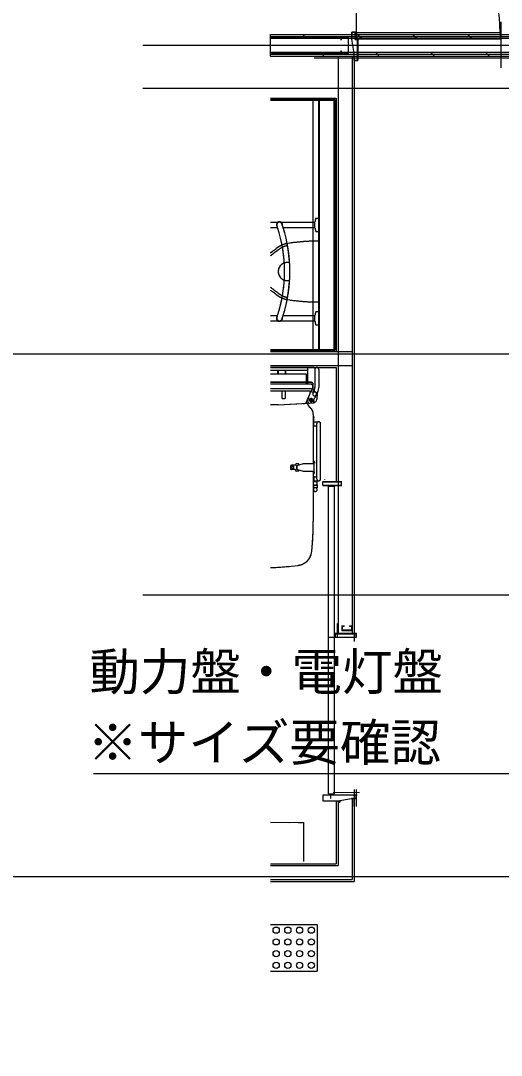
# Model space of a CAD drawing. Units: millimetres at full size, sheet at 1:100. Extents: x 3352 to 127672, y -40372 to 101181.
# Drawn here: x 17564 to 20647, y 2354 to 8995 of the extents above; entities that cross this region are included whole.
import ezdxf
from ezdxf.enums import TextEntityAlignment as Align

# ---------------------------------------------------------------- set-up
doc = ezdxf.new("R2010")
doc.units = ezdxf.units.MM
doc.header["$LTSCALE"] = 100
for name, pattern in [('CHAIN1', [8, 5, -1, 1, -1]), ('CHAIN2', [12, 9, -1, 1, -1]), ('DASHED1', [1.8, 1.2, -0.6]), ('DASHED3', [4, 3, -1])]:
    doc.linetypes.add(name, pattern=pattern)
doc.layers.add('0-0', color=134, linetype='Continuous', lineweight=18)
doc.styles.add('ＭＳ ゴシック', font='')
doc.styles.get('ＭＳ ゴシック').set_extended_font_data('MS Gothic')

msp = doc.modelspace()

# ---------------------------------------------------------------- linework, layer by layer
at = {"layer": '0-0', "color": 4}
for p, q in [((19717.3, 8918.7), (19717.3, 9841.2)), ((20644.8, 8986.8), (20644.8, 8693.1)), ((19687.3, 8919.7), (19687.3, 8876.7)), ((19710.3, 8921.7), (19689.3, 8921.7)), ((19710.7, 8874.1), (19710.7, 8920.1)), ((19712.3, 8919.7), (19712.3, 8875.7)), ((19717.3, 8918.7), (19717.3, 8878.7)), ((19717.3, 8918.7), (20639.8, 8918.7)), ((20639.8, 8918.7), (20639.8, 8878.7)), ((19702.3, 8786.7), (19687.3, 8876.7)), ((19703.8, 8787), (19688.8, 8877)), ((19710.7, 8874.1), (19725.7, 8874.1)), ((19725.3, 8875.7), (19712.3, 8875.7)), ((19717.3, 8878.7), (20639.8, 8878.7)), ((19727.3, 8873.7), (19727.3, 8742.2)), ((19702.3, 8742.2), (19702.3, 8786.7)), ((19703.9, 8741.8), (19703.9, 8786.7)), ((22159.8, 8755.2), (19447, 8755.2)), ((19725.3, 8740.2), (19704.3, 8740.2)), ((18347.6, 8561.7), (22879.3, 8561.7)), ((19451.8, 7701.7), (19451.8, 7703.1)), ((19458.3, 7727.5), (19473.8, 7727.5)), ((19166.6, 7701.7), (19215.3, 7701.7)), ((19166.6, 7667.7), (19211.5, 7667.7)), ((19211.5, 7667.7), (19207.7, 7679.2)), ((19232.3, 7701.7), (19451.8, 7701.7)), ((19247.3, 7667.7), (19451.8, 7667.7)), ((19451.8, 7667.7), (19451.8, 7701.7)), ((19451.8, 7666.3), (19451.8, 7667.7)), ((19458.3, 7641.9), (19473.8, 7641.9)), ((19288.3, 7566.9), (19276.5, 7565.2)), ((19276.6, 7204.2), (19288.3, 7202.4)), ((19458.3, 7127.4), (19473.8, 7127.4)), ((19166.6, 7101.7), (19211.5, 7101.7)), ((19166.6, 7067.7), (19215.3, 7067.7)), ((19207.7, 7090.2), (19211.5, 7101.7)), ((19232.3, 7067.7), (19451.8, 7067.7)), ((19247.3, 7101.7), (19451.8, 7101.7)), ((19451.8, 7101.7), (19451.8, 7103.1)), ((19451.8, 7067.7), (19451.8, 7101.7)), ((19451.8, 7066.3), (19451.8, 7067.7)), ((19458.3, 7042), (19473.8, 7042)), ((19445.9, 6769.2), (19166.6, 6769.2)), ((19406.3, 6749.2), (19166.6, 6749.2)), ((19393.4, 6726), (19166.6, 6726)), ((19212.3, 6749.2), (19212.3, 6726)), ((19215.5, 6749.2), (19215.5, 6726)), ((19260.5, 6749.2), (19260.5, 6726)), ((19263.7, 6749.2), (19263.7, 6726)), ((19398.3, 6674), (19398.3, 6721)), ((19456.9, 6767.2), (19406.3, 6767.2)), ((19406.3, 6674), (19406.3, 6767.2)), ((19416.3, 6769.2), (19416.3, 6767.2)), ((19445.9, 6769.2), (19445.9, 6767.2)), ((19451.1, 6756.5), (19451.1, 6640.8)), ((19472.7, 6767.2), (19470.5, 6767.2)), ((19472.7, 6767.2), (19472.6, 6765.5)), ((19476.3, 6756.5), (19476.3, 6640.8)), ((19428, 6674), (19166.6, 6674)), ((19428, 6672.1), (19166.6, 6672.1)), ((19423.1, 6662.1), (19166.6, 6662.1)), ((19398.3, 6662.1), (19398.3, 6672.1)), ((19406.3, 6662.1), (19406.3, 6672.1)), ((19438, 6632.1), (19438, 6662.1)), ((19439.9, 6630.1), (19439.9, 6662.1)), ((19438, 6632.1), (19166.6, 6632.1)), ((19428.1, 6617.1), (19166.6, 6617.1)), ((19242, 6570.6), (19242, 6617.1)), ((19263.7, 6571), (19263.7, 6617.1)), ((19431.1, 6619.4), (19434, 6632.1)), ((19433, 6612.8), (19449.5, 6612.8)), ((19439.9, 6630.1), (19433.6, 6630.1)), ((19440.1, 6555.8), (19461.1, 6592.6)), ((19441.9, 6622.1), (19441.9, 6612.8)), ((19444.5, 6615.9), (19442.7, 6612.8)), ((19466.3, 6603.2), (19462.7, 6596.9)), ((19466, 6602.9), (19464.6, 6566.4)), ((19214.6, 6529.3), (19166.6, 6529.3)), ((19214.6, 6529.6), (19442.7, 6542.9)), ((19406.3, 6549.7), (19406.3, 6565.9)), ((19411.5, 6573.1), (19409.7, 6573.6)), ((19415.2, 6568.3), (19415.2, 6562.6)), ((19441.2, 6468.2), (19441.2, 6152.2)), ((19441.2, 6445.7), (19445.2, 6445.7)), ((19445.2, 6390.7), (19445.2, 6445.7)), ((19445.2, 6390.7), (19441.2, 6390.7)), ((19445.2, 6420.4), (19475.5, 6420.4)), ((19445.2, 6395), (19462.8, 6395)), ((19462.8, 6054.7), (19462.8, 6407.7)), ((19488.2, 6054.7), (19488.2, 6407.7)), ((19324.7, 6141.2), (19301.8, 6141.2)), ((19324.7, 6113.2), (19301.8, 6113.2)), ((19328.6, 6148.5), (19327.6, 6143.6)), ((19328.6, 6105.8), (19327.6, 6110.8)), ((19343.9, 6149.9), (19331.8, 6150.9)), ((19335.2, 6140.6), (19377.2, 6152.2)), ((19335.2, 6113.7), (19335.2, 6140.6)), ((19337.2, 6113.2), (19337.2, 6141.2)), ((19441.2, 6167.2), (19443.2, 6167.2)), ((19443.2, 6154.2), (19448.2, 6154.2)), ((19443.2, 6152.2), (19443.2, 6154.2)), ((19448.2, 6162.2), (19448.2, 6154.2)), ((19343.9, 6104.5), (19331.8, 6103.4)), ((19441.2, 6102.2), (19441.2, 5791.2)), ((19441.2, 6087.2), (19443.2, 6087.2)), ((19443.2, 6102.2), (19443.2, 6100.2)), ((19443.2, 6100.2), (19448.2, 6100.2)), ((19445.2, 6067.4), (19462.8, 6067.4)), ((19448.2, 6092.2), (19448.2, 6100.2)), ((19442.9, 6016.7), (19441.2, 6016.7)), ((19441.4, 6011.7), (19441.4, 5997)), ((19445.2, 6042), (19445.2, 6036.2)), ((19446.7, 6042), (19446.7, 6036.2)), ((19460.2, 6042), (19460.2, 6036.2)), ((19501.3, 6036.7), (19624.3, 6036.7)), ((19501.3, 6012.7), (19501.3, 6035.7)), ((19502.3, 6011.7), (19624.3, 6011.7)), ((19502.9, 6013.3), (19622.7, 6013.3)), ((19538.1, 6006.7), (19578.1, 6006.7)), ((19538.1, 5036.7), (19538.1, 6006.7)), ((19578.1, 5036.7), (19578.1, 6006.7)), ((19622.7, 6013.3), (19622.7, 6035.1)), ((19582.3, 5060.7), (19582.3, 5037.7)), ((19716.3, 5061.7), (19583.3, 5061.7)), ((19583.9, 5060.1), (19715.7, 5060.1)), ((19583.9, 5038.3), (19583.9, 5060.1)), ((19715.7, 5038.3), (19715.7, 5060.1)), ((19717.3, 5037.7), (19717.3, 5060.7)), ((19578.1, 5036.7), (19538.1, 5036.7)), ((19538.1, 4031.7), (19538.1, 5036.7)), ((19716.3, 5036.7), (19583.3, 5036.7)), ((19583.9, 5038.3), (19715.7, 5038.3)), ((19501.3, 4025.7), (19501.3, 3986.7)), ((19501.3, 3986.7), (19599.5, 3986.7)), ((19502.3, 4026.7), (19716.3, 4026.7)), ((19502.9, 4025.1), (19715.7, 4025.1)), ((19502.9, 4025.1), (19502.9, 3988.3)), ((19502.9, 3988.3), (19599.4, 3988.3)), ((19599.4, 3988.3), (19687, 4003.3)), ((19599.5, 3986.7), (19687.1, 4001.7)), ((19687, 4003.3), (19715.7, 4003.3)), ((19716.3, 4001.7), (19687.1, 4001.7)), ((19715.7, 4003.3), (19715.7, 4025.1)), ((19717.3, 4002.7), (19717.3, 4025.7)), ((19166.6, 3849.7), (19378.8, 3849.2)), ((19378.8, 3849.2), (19378.2, 3599.2))]:
    msp.add_line(p, q, dxfattribs=at)
at = {"layer": '0-0', "color": 8}
for p, q in [((19717.3, 8918.7), (19717.3, 9841.2)), ((19687.3, 8919.7), (19687.3, 8876.7)), ((19710.3, 8921.7), (19689.3, 8921.7)), ((19710.7, 8874.1), (19710.7, 8920.1)), ((19712.3, 8919.7), (19712.3, 8875.7)), ((19717.3, 8918.7), (19717.3, 8878.7)), ((19717.3, 8918.7), (20639.8, 8918.7)), ((20639.8, 8918.7), (20639.8, 8878.7)), ((19702.3, 8786.7), (19687.3, 8876.7)), ((19703.8, 8787), (19688.8, 8877)), ((19710.7, 8874.1), (19725.7, 8874.1)), ((19725.3, 8875.7), (19712.3, 8875.7)), ((19717.3, 8878.7), (20639.8, 8878.7)), ((19727.3, 8873.7), (19727.3, 8742.2)), ((19702.3, 8742.2), (19702.3, 8786.7)), ((19703.9, 8741.8), (19703.9, 8786.7)), ((19725.3, 8740.2), (19704.3, 8740.2)), ((19716.3, 5061.7), (19583.3, 5061.7)), ((19583.9, 5060.1), (19715.7, 5060.1)), ((19715.7, 5038.3), (19715.7, 5060.1)), ((19717.3, 5037.7), (19717.3, 5060.7)), ((19716.3, 5036.7), (19583.3, 5036.7)), ((19583.9, 5038.3), (19715.7, 5038.3)), ((19502.9, 4025.1), (19715.7, 4025.1)), ((19537.8, 4026.7), (19716.3, 4026.7)), ((19599.4, 3988.3), (19687, 4003.3)), ((19599.5, 3986.7), (19687.1, 4001.7)), ((19687, 4003.3), (19715.7, 4003.3)), ((19716.3, 4001.7), (19687.1, 4001.7)), ((19715.7, 4003.3), (19715.7, 4025.1)), ((19717.3, 4002.7), (19717.3, 4025.7))]:
    msp.add_line(p, q, dxfattribs=at)
at = {"layer": '0-0', "linetype": 'CHAIN1'}
msp.add_line((20644.8, 8986.8), (20644.8, 8693.1), dxfattribs=at)
at = {"layer": '0-0'}
for p, q in [((19166.6, 8906.7), (35014.8, 8906.7)), ((19166.6, 8766.7), (19166.6, 8906.7)), ((19383.7, 8894.2), (19371.2, 8906.7)), ((19737.2, 8894.2), (19724.7, 8906.7)), ((20090.8, 8894.2), (20078.3, 8906.7)), ((20444.3, 8894.2), (20431.8, 8906.7)), ((19166.6, 8894.2), (35011.8, 8894.2)), ((19166.6, 8886.7), (19666.3, 8886.7)), ((19166.6, 8881.7), (35011.8, 8881.7)), ((19396.2, 8881.7), (19383.7, 8894.2)), ((19619.6, 8884.4), (19665, 8884.4)), ((19619.6, 8884.4), (19619.6, 8871.7)), ((19665, 8884.4), (19665, 8789)), ((19667.3, 8787.7), (19667.3, 8885.7)), ((19749.7, 8881.7), (19737.2, 8894.2)), ((20103.3, 8881.7), (20090.8, 8894.2)), ((20456.8, 8881.7), (20444.3, 8894.2)), ((19166.6, 8791.7), (24649.8, 8791.7)), ((19166.6, 8786.7), (19667.3, 8786.7)), ((19166.6, 8779.2), (24637.3, 8779.2)), ((19166.6, 8766.7), (24624.8, 8766.7)), ((19498.7, 8779.2), (19486.2, 8791.7)), ((19511.2, 8766.7), (19498.7, 8779.2)), ((19599.8, 8767.7), (19599.8, 5061.7)), ((19617.3, 8801.7), (19619.6, 8801.7)), ((19617.3, 8801.7), (19617.3, 8786.7)), ((19619.6, 8801.7), (19619.6, 8789)), ((19619.6, 8789), (19665, 8789)), ((19689.8, 8767.7), (19689.8, 5061.7)), ((19852.2, 8779.2), (19839.7, 8791.7)), ((19864.7, 8766.7), (19852.2, 8779.2)), ((20205.8, 8779.2), (20193.3, 8791.7)), ((20218.3, 8766.7), (20205.8, 8779.2)), ((20559.3, 8779.2), (20546.8, 8791.7)), ((20571.8, 8766.7), (20559.3, 8779.2)), ((19702.3, 8755.2), (19702.3, 5009.2)), ((19704.3, 8740.2), (19727.3, 8740.2)), ((19166.6, 8497.7), (19586.8, 8497.7)), ((19166.6, 8489.7), (19578.8, 8489.7)), ((19166.6, 8484.7), (19573.8, 8484.7)), ((19438.8, 8484.7), (19438.8, 6884.7)), ((19573.8, 8484.7), (19573.8, 6884.7)), ((19578.8, 8489.7), (19578.8, 6879.7)), ((19586.8, 8497.7), (19586.8, 6871.7)), ((19166.6, 6884.7), (19573.8, 6884.7)), ((19166.6, 6879.7), (19578.8, 6879.7)), ((19166.6, 6871.7), (19689.8, 6871.7)), ((19166.6, 6781.7), (19689.8, 6781.7)), ((19166.6, 6769.2), (19587.3, 6769.2)), ((19587.3, 6769.2), (19587.3, 6036.7)), ((19501.3, 6036.7), (19624.3, 6036.7)), ((19501.3, 6012.7), (19501.3, 6035.7)), ((19502.3, 6011.7), (19624.3, 6011.7)), ((19502.9, 6013.3), (19622.7, 6013.3)), ((19622.7, 6013.3), (19622.7, 6035.1)), ((91067.1, 5308.5), (18347.6, 5308.5)), ((91067.1, 5308.5), (18347.6, 5308.5)), ((91067.1, 5308.5), (18347.6, 5308.5)), ((91067.1, 5308.5), (18347.6, 5308.5)), ((91067.1, 5308.5), (18347.6, 5308.5)), ((19582.3, 5060.7), (19582.3, 5037.7)), ((19716.3, 5061.7), (19583.3, 5061.7)), ((19583.9, 5060.1), (19715.7, 5060.1)), ((19583.9, 5038.3), (19583.9, 5060.1)), ((19624.3, 5111.7), (19639.3, 5111.7)), ((19624.3, 5111.7), (19624.3, 5081.7)), ((19624.3, 5081.7), (19689.3, 5081.7)), ((19626.6, 5109.4), (19639.3, 5109.4)), ((19626.6, 5109.4), (19626.6, 5084)), ((19626.6, 5084), (19687, 5084)), ((19639.3, 5111.7), (19639.3, 5109.4)), ((19674.3, 5111.7), (19674.3, 5109.4)), ((19674.3, 5111.7), (19689.3, 5111.7)), ((19674.3, 5109.4), (19687, 5109.4)), ((19687, 5109.4), (19687, 5084)), ((19715.7, 5038.3), (19715.7, 5060.1)), ((19717.3, 5037.7), (19717.3, 5060.7)), ((19578.1, 5036.7), (19538.1, 5036.7)), ((19538.1, 4031.7), (19538.1, 5036.7)), ((19716.3, 5036.7), (19583.3, 5036.7)), ((19583.9, 5038.3), (19715.7, 5038.3)), ((19689.3, 4841.7), (19689.3, 4841.9)), ((19702.3, 4059.2), (19702.3, 3469.2)), ((19501.3, 4025.7), (19501.3, 3986.7)), ((19501.3, 3986.7), (19599.5, 3986.7)), ((19502.3, 4026.7), (19716.3, 4026.7)), ((19502.9, 4025.1), (19715.7, 4025.1)), ((19502.9, 4025.1), (19502.9, 3988.3)), ((19502.9, 3988.3), (19599.4, 3988.3)), ((19586.8, 3986.7), (19586.8, 3584.2)), ((19599.4, 3988.3), (19687, 4003.3)), ((19599.5, 3986.7), (19687.1, 4001.7)), ((19599.8, 3988.9), (19599.8, 3571.7)), ((19687, 4003.3), (19715.7, 4003.3)), ((19716.3, 4001.7), (19687.1, 4001.7)), ((19689.8, 4001.7), (19689.8, 3481.7)), ((19715.7, 4003.3), (19715.7, 4025.1)), ((19717.3, 4002.7), (19717.3, 4025.7)), ((19166.6, 3584.2), (19586.8, 3584.2)), ((19166.6, 3571.7), (19599.8, 3571.7)), ((19166.6, 3481.7), (19689.8, 3481.7)), ((19166.6, 3469.2), (19702.3, 3469.2)), ((19166.6, 3194.7), (19465.3, 3194.7)), ((19465.3, 3194.7), (19465.3, 2894.7)), ((19166.6, 2894.7), (19465.3, 2894.7))]:
    msp.add_line(p, q, dxfattribs=at)
at = {"layer": '0-0', "color": 47}
for p, q in [((19166.6, 8906.7), (19687.3, 8906.7)), ((18347.6, 8836.7), (91067.1, 8836.7)), ((19599.8, 8767.7), (19599.8, 5061.7)), ((19689.8, 8767.7), (19689.8, 5061.7)), ((19702.3, 8755.2), (19702.3, 5009.2)), ((19704.3, 8740.2), (19727.3, 8740.2)), ((19166.6, 8497.7), (19586.8, 8497.7)), ((19166.6, 8489.7), (19578.8, 8489.7)), ((19166.6, 8484.7), (19573.8, 8484.7)), ((19473.8, 8484.7), (19473.8, 6884.7)), ((19478.8, 8484.7), (19478.8, 6884.7)), ((19573.8, 8484.7), (19573.8, 6884.7)), ((19578.8, 8489.7), (19578.8, 6879.7)), ((19586.8, 8497.7), (19586.8, 6871.7)), ((6146.3, 6856.7), (91067.1, 6856.7)), ((19166.6, 6884.7), (19573.8, 6884.7)), ((19166.6, 6879.7), (19578.8, 6879.7)), ((19166.6, 6871.7), (19689.8, 6871.7)), ((19166.6, 6781.7), (19689.8, 6781.7)), ((19166.6, 6769.2), (19587.3, 6769.2)), ((19587.3, 6769.2), (19587.3, 6036.7)), ((19624.3, 5111.7), (19639.3, 5111.7)), ((19624.3, 5111.7), (19624.3, 5081.7)), ((19624.3, 5081.7), (19689.3, 5081.7)), ((19626.6, 5109.4), (19639.3, 5109.4)), ((19626.6, 5109.4), (19626.6, 5084)), ((19626.6, 5084), (19687, 5084)), ((19639.3, 5111.7), (19639.3, 5109.4)), ((19674.3, 5111.7), (19674.3, 5109.4)), ((19674.3, 5111.7), (19689.3, 5111.7)), ((19674.3, 5109.4), (19687, 5109.4)), ((19687, 5109.4), (19687, 5084)), ((19689.3, 4841.7), (19689.3, 4841.9)), ((19702.3, 4059.2), (19702.3, 3469.2)), ((19586.8, 3986.7), (19586.8, 3584.2)), ((19599.8, 3988.9), (19599.8, 3571.7)), ((19689.8, 4001.7), (19689.8, 3481.7)), ((19166.6, 3584.2), (19586.8, 3584.2)), ((19166.6, 3571.7), (19599.8, 3571.7)), ((3351.7, 3501.7), (91067.1, 3501.7)), ((19166.6, 3481.7), (19689.8, 3481.7)), ((19166.6, 3469.2), (19702.3, 3469.2))]:
    msp.add_line(p, q, dxfattribs=at)
at = {"layer": '0-0', "linetype": 'CHAIN2'}
for p, q in [((18347.6, 8836.7), (91067.1, 8836.7)), ((18347.6, 8836.7), (91067.1, 8836.7)), ((22159.8, 8755.2), (19447, 8755.2)), ((18347.6, 8561.7), (22879.3, 8561.7))]:
    msp.add_line(p, q, dxfattribs=at)
at = {"layer": '0-0', "color": 1}
msp.add_line((19438.8, 8484.7), (19438.8, 6884.7), dxfattribs=at)
at = {"layer": '0-0', "linetype": 'DASHED3'}
for p, q in [((19473.8, 8484.7), (19473.8, 6884.7)), ((19478.8, 8484.7), (19478.8, 6884.7)), ((19538.1, 6006.7), (19578.1, 6006.7)), ((19538.1, 5036.7), (19538.1, 6006.7)), ((19578.1, 5036.7), (19578.1, 6006.7))]:
    msp.add_line(p, q, dxfattribs=at)
at = {"layer": '0-0', "linetype": 'DASHED1'}
for p, q in [((19451.8, 7701.7), (19451.8, 7703.1)), ((19458.3, 7727.5), (19473.8, 7727.5)), ((19166.6, 7701.7), (19215.3, 7701.7)), ((19166.6, 7667.7), (19211.5, 7667.7)), ((19211.5, 7667.7), (19207.7, 7679.2)), ((19232.3, 7701.7), (19451.8, 7701.7)), ((19247.3, 7667.7), (19451.8, 7667.7)), ((19451.8, 7667.7), (19451.8, 7701.7)), ((19451.8, 7666.3), (19451.8, 7667.7)), ((19458.3, 7641.9), (19473.8, 7641.9)), ((19288.3, 7566.9), (19276.5, 7565.2)), ((19276.6, 7204.2), (19288.3, 7202.4)), ((19458.3, 7127.4), (19473.8, 7127.4)), ((19166.6, 7101.7), (19211.5, 7101.7)), ((19166.6, 7067.7), (19215.3, 7067.7)), ((19207.7, 7090.2), (19211.5, 7101.7)), ((19232.3, 7067.7), (19451.8, 7067.7)), ((19247.3, 7101.7), (19451.8, 7101.7)), ((19451.8, 7101.7), (19451.8, 7103.1)), ((19451.8, 7067.7), (19451.8, 7101.7)), ((19451.8, 7066.3), (19451.8, 7067.7)), ((19458.3, 7042), (19473.8, 7042)), ((19445.9, 6769.2), (19166.6, 6769.2)), ((19406.3, 6749.2), (19166.6, 6749.2)), ((19393.4, 6726), (19166.6, 6726)), ((19212.3, 6749.2), (19212.3, 6726)), ((19215.5, 6749.2), (19215.5, 6726)), ((19260.5, 6749.2), (19260.5, 6726)), ((19263.7, 6749.2), (19263.7, 6726)), ((19398.3, 6674), (19398.3, 6721)), ((19456.9, 6767.2), (19406.3, 6767.2)), ((19406.3, 6674), (19406.3, 6767.2)), ((19416.3, 6769.2), (19416.3, 6767.2)), ((19445.9, 6769.2), (19445.9, 6767.2)), ((19451.1, 6756.5), (19451.1, 6640.8)), ((19472.7, 6767.2), (19470.5, 6767.2)), ((19472.7, 6767.2), (19472.6, 6765.5)), ((19476.3, 6756.5), (19476.3, 6640.8)), ((19428, 6674), (19166.6, 6674)), ((19428, 6672.1), (19166.6, 6672.1)), ((19423.1, 6662.1), (19166.6, 6662.1)), ((19398.3, 6662.1), (19398.3, 6672.1)), ((19406.3, 6662.1), (19406.3, 6672.1)), ((19438, 6632.1), (19438, 6662.1)), ((19439.9, 6630.1), (19439.9, 6662.1)), ((19438, 6632.1), (19166.6, 6632.1)), ((19428.1, 6617.1), (19166.6, 6617.1)), ((19242, 6570.6), (19242, 6617.1)), ((19263.7, 6571), (19263.7, 6617.1)), ((19431.1, 6619.4), (19434, 6632.1)), ((19433, 6612.8), (19449.5, 6612.8)), ((19439.9, 6630.1), (19433.6, 6630.1)), ((19440.1, 6555.8), (19461.1, 6592.6)), ((19441.9, 6622.1), (19441.9, 6612.8)), ((19444.5, 6615.9), (19442.7, 6612.8)), ((19466.3, 6603.2), (19462.7, 6596.9)), ((19466, 6602.9), (19464.6, 6566.4)), ((19214.6, 6529.3), (19166.6, 6529.3)), ((19214.6, 6529.6), (19442.7, 6542.9)), ((19406.3, 6549.7), (19406.3, 6565.9)), ((19411.5, 6573.1), (19409.7, 6573.6)), ((19415.2, 6568.3), (19415.2, 6562.6)), ((19441.2, 6468.2), (19441.2, 6152.2)), ((19441.2, 6445.7), (19445.2, 6445.7)), ((19445.2, 6390.7), (19445.2, 6445.7)), ((19445.2, 6390.7), (19441.2, 6390.7)), ((19445.2, 6420.4), (19475.5, 6420.4)), ((19445.2, 6395), (19462.8, 6395)), ((19462.8, 6054.7), (19462.8, 6407.7)), ((19488.2, 6054.7), (19488.2, 6407.7)), ((19324.7, 6141.2), (19301.8, 6141.2)), ((19324.7, 6113.2), (19301.8, 6113.2)), ((19328.6, 6148.5), (19327.6, 6143.6)), ((19328.6, 6105.8), (19327.6, 6110.8)), ((19343.9, 6149.9), (19331.8, 6150.9)), ((19335.2, 6140.6), (19377.2, 6152.2)), ((19335.2, 6113.7), (19335.2, 6140.6)), ((19337.2, 6113.2), (19337.2, 6141.2)), ((19441.2, 6167.2), (19443.2, 6167.2)), ((19443.2, 6154.2), (19448.2, 6154.2)), ((19443.2, 6152.2), (19443.2, 6154.2)), ((19448.2, 6162.2), (19448.2, 6154.2)), ((19343.9, 6104.5), (19331.8, 6103.4)), ((19441.2, 6102.2), (19441.2, 5791.2)), ((19441.2, 6087.2), (19443.2, 6087.2)), ((19443.2, 6102.2), (19443.2, 6100.2)), ((19443.2, 6100.2), (19448.2, 6100.2)), ((19445.2, 6067.4), (19462.8, 6067.4)), ((19448.2, 6092.2), (19448.2, 6100.2)), ((19442.9, 6016.7), (19441.2, 6016.7)), ((19441.4, 6011.7), (19441.4, 5997)), ((19445.2, 6042), (19445.2, 6036.2)), ((19446.7, 6042), (19446.7, 6036.2)), ((19460.2, 6042), (19460.2, 6036.2)), ((19166.6, 3849.7), (19378.8, 3849.2)), ((19378.8, 3849.2), (19378.2, 3599.2))]:
    msp.add_line(p, q, dxfattribs=at)
at = {"layer": '0-0', "color": 9}
for p, q in [((19473.8, 7727.5), (19473.8, 7042)), ((19596.8, 5037.7), (19596.8, 5125.2)), ((19582.3, 5037.7), (19582.3, 5060.7)), ((19583.3, 5036.7), (19581.4, 5036.7)), ((19582.3, 5037.7), (19582.3, 5035.2)), ((19717.3, 3950.1), (19717.3, 4059.7)), ((19551.8, 4026.7), (19551.8, 4001.7)), ((19569.3, 4041.7), (19738.1, 4042.1)), ((19599.5, 3986.7), (19619.9, 3986.7)), ((19611.8, 3974.2), (19611.8, 3987.7)), ((19703.1, 4001.7), (19700.5, 4001.7)), ((19701.8, 4020.2), (19701.8, 4025)), ((19702.3, 3950.1), (19702.3, 4001.7)), ((19716.3, 4026.7), (19722.6, 4026.7))]:
    msp.add_line(p, q, dxfattribs=at)
at = {"layer": '0-0', "color": 4}
for points in [[(19688.9, 8876.7), (19688.9, 8920.1), (19710.7, 8920.1)], [(19703.9, 8741.8), (19725.7, 8741.8), (19725.7, 8874.1)], [(19398.3, 6721), (19398.2, 6721.9), (19398, 6722.7), (19397.6, 6723.5), (19397.2, 6724.2), (19396.5, 6724.8), (19395.8, 6725.3), (19395.1, 6725.7), (19394.2, 6725.9), (19393.4, 6726)], [(19476.3, 6756.5), (19476.1, 6758.7), (19475.5, 6760.8), (19474.6, 6762.8), (19473.3, 6764.6), (19471.8, 6766.2), (19470, 6767.5), (19468, 6768.4), (19465.9, 6769), (19463.7, 6769.2), (19461.5, 6769), (19459.4, 6768.4), (19457.4, 6767.5), (19455.6, 6766.2), (19454.1, 6764.6), (19452.8, 6762.8), (19451.9, 6760.8), (19451.3, 6758.7), (19451.1, 6756.5)], [(19438, 6647), (19437.8, 6649.6), (19437.1, 6652.1), (19436, 6654.5), (19434.5, 6656.6), (19432.7, 6658.5), (19430.6, 6660), (19428.2, 6661.1), (19425.7, 6661.8), (19423.1, 6662)], [(19439.9, 6662.1), (19439.7, 6664.2), (19439.2, 6666.2), (19438.3, 6668.1), (19437.1, 6669.8), (19435.7, 6671.3), (19434, 6672.5), (19432.1, 6673.4), (19430.1, 6673.9), (19428, 6674.1)], [(19437.9, 6662.1), (19437.8, 6663.8), (19437.3, 6665.5), (19436.6, 6667.1), (19435.6, 6668.5), (19434.4, 6669.8), (19433, 6670.8), (19431.4, 6671.5), (19429.8, 6671.9), (19428, 6672.1)], [(19444.5, 6615.9), (19448.1, 6623.7), (19450.3, 6632.2), (19451.1, 6640.8)], [(19466.2, 6603.2), (19471.7, 6615.1), (19475.1, 6627.8), (19476.2, 6640.8)], [(19398.1, 6549.1), (19418.3, 6597.2), (19423.1, 6613.4)], [(19427.9, 6617.1), (19427, 6617), (19426.2, 6616.8), (19425.4, 6616.4), (19424.7, 6615.9), (19424.1, 6615.3), (19423.6, 6614.6), (19423.2, 6613.8), (19423.1, 6613.4)], [(19428, 6617.8), (19428.1, 6617), (19428.3, 6616.1), (19428.7, 6615.3), (19429.2, 6614.6), (19429.8, 6614), (19430.5, 6613.5), (19431.3, 6613.1), (19432.1, 6612.9), (19433, 6612.8)], [(19428.1, 6617.1), (19428.7, 6617.1), (19429.2, 6617.2), (19429.6, 6617.5), (19430.1, 6617.8), (19430.4, 6618.1), (19430.7, 6618.6), (19430.9, 6619), (19431, 6619.4)], [(19441.9, 6622.1), (19441.7, 6623.8), (19441.3, 6625.5), (19440.6, 6627.1), (19439.6, 6628.5), (19438.4, 6629.7), (19437.9, 6630.1)], [(19461.1, 6592.6), (19462.1, 6594.7), (19462.7, 6597), (19462.9, 6599.3), (19462.7, 6601.7), (19462.1, 6603.9), (19461.1, 6606.1), (19459.8, 6608), (19458.1, 6609.7), (19456.2, 6611), (19454.1, 6612), (19451.9, 6612.6), (19449.5, 6612.8)], [(19242, 6570.6), (19243.3, 6570.6), (19244.6, 6570.6), (19247.4, 6570.6), (19248.8, 6570.7), (19250.1, 6570.7), (19251.4, 6570.8), (19252.9, 6570.8), (19254.2, 6570.8), (19256.7, 6570.8), (19258.2, 6570.9), (19263.7, 6571)], [(19378.3, 6536), (19382.6, 6536.7), (19386.6, 6538.2), (19390.4, 6540.4), (19393.7, 6543.1), (19396.5, 6546.5), (19398.1, 6549.1)], [(19406.4, 6549.7), (19406.5, 6548), (19407, 6546.3), (19407.7, 6544.7), (19408.7, 6543.3), (19409.9, 6542.1), (19411.3, 6541.1), (19412.9, 6540.3), (19414.5, 6539.9), (19416.3, 6539.7), (19417.3, 6539.8)], [(19415.2, 6568.3), (19415.1, 6569.2), (19414.9, 6570), (19414.5, 6570.8), (19414, 6571.5), (19413.4, 6572.1), (19412.7, 6572.6), (19411.9, 6573), (19411.5, 6573.1)], [(19415.2, 6562.6), (19415.4, 6560.2), (19416, 6558), (19417, 6555.8), (19418.3, 6553.9), (19420, 6552.2), (19421.9, 6550.9), (19424, 6549.9), (19426.2, 6549.3), (19428.6, 6549.1), (19430.9, 6549.3), (19433.1, 6549.9), (19435.2, 6550.9), (19437.2, 6552.2), (19438.8, 6553.9), (19440.1, 6555.8), (19440.1, 6555.8)], [(19442.7, 6542.6), (19446.9, 6543.5), (19450.9, 6545.1), (19454.6, 6547.4), (19457.8, 6550.2), (19460.5, 6553.7), (19462.6, 6557.5), (19463.9, 6561.6), (19464.6, 6565.9), (19464.6, 6566.4)], [(19441.2, 6455.2), (19442.2, 6455.2), (19442.2, 6453.2), (19441.2, 6453.2)], [(19441.2, 6451.7), (19445.2, 6451.7), (19445.2, 6447.2), (19441.2, 6447.2)], [(19303.2, 6134.7), (19313.2, 6134.7), (19313.2, 6119.7), (19303.2, 6119.7)], [(19377.2, 6152.2), (19445.2, 6152.2), (19445.2, 6102.2), (19377.2, 6102.2), (19335.2, 6113.7)], [(19441.2, 6071.7), (19445.2, 6071.7), (19445.2, 6042), (19475.5, 6042)], [(19441.2, 6016.2), (19466.9, 6016.2), (19466.9, 6011.7), (19441.2, 6011.7)], [(19465.4, 6011.7), (19465.4, 5997), (19441.2, 5997)], [(19442.9, 6011.7), (19442.9, 6036.2), (19463.9, 6036.2), (19463.9, 6011.7)], [(19502.9, 6013.3), (19502.9, 6035.1), (19622.7, 6035.1)], [(19538.1, 4031.7), (19578.1, 4031.7), (19578.1, 5036.7)]]:
    msp.add_lwpolyline(points, dxfattribs=at)
at = {"layer": '0-0', "color": 8}
for points in [[(19688.9, 8876.7), (19688.9, 8920.1), (19710.7, 8920.1)], [(19703.9, 8741.8), (19725.7, 8741.8), (19725.7, 8874.1)]]:
    msp.add_lwpolyline(points, dxfattribs=at)
at = {"layer": '0-0'}
for points in [[(19617.3, 8886.7), (19617.3, 8871.7), (19619.6, 8871.7)], [(19502.9, 6013.3), (19502.9, 6035.1), (19622.7, 6035.1)], [(19538.1, 4031.7), (19578.1, 4031.7), (19578.1, 5036.7)]]:
    msp.add_lwpolyline(points, dxfattribs=at)
at = {"layer": '0-0', "linetype": 'DASHED1'}
for points in [[(19398.3, 6721), (19398.2, 6721.9), (19398, 6722.7), (19397.6, 6723.5), (19397.2, 6724.2), (19396.5, 6724.8), (19395.8, 6725.3), (19395.1, 6725.7), (19394.2, 6725.9), (19393.4, 6726)], [(19476.3, 6756.5), (19476.1, 6758.7), (19475.5, 6760.8), (19474.6, 6762.8), (19473.3, 6764.6), (19471.8, 6766.2), (19470, 6767.5), (19468, 6768.4), (19465.9, 6769), (19463.7, 6769.2), (19461.5, 6769), (19459.4, 6768.4), (19457.4, 6767.5), (19455.6, 6766.2), (19454.1, 6764.6), (19452.8, 6762.8), (19451.9, 6760.8), (19451.3, 6758.7), (19451.1, 6756.5)], [(19438, 6647), (19437.8, 6649.6), (19437.1, 6652.1), (19436, 6654.5), (19434.5, 6656.6), (19432.7, 6658.5), (19430.6, 6660), (19428.2, 6661.1), (19425.7, 6661.8), (19423.1, 6662)], [(19439.9, 6662.1), (19439.7, 6664.2), (19439.2, 6666.2), (19438.3, 6668.1), (19437.1, 6669.8), (19435.7, 6671.3), (19434, 6672.5), (19432.1, 6673.4), (19430.1, 6673.9), (19428, 6674.1)], [(19437.9, 6662.1), (19437.8, 6663.8), (19437.3, 6665.5), (19436.6, 6667.1), (19435.6, 6668.5), (19434.4, 6669.8), (19433, 6670.8), (19431.4, 6671.5), (19429.8, 6671.9), (19428, 6672.1)], [(19444.5, 6615.9), (19448.1, 6623.7), (19450.3, 6632.2), (19451.1, 6640.8)], [(19466.2, 6603.2), (19471.7, 6615.1), (19475.1, 6627.8), (19476.2, 6640.8)], [(19398.1, 6549.1), (19418.3, 6597.2), (19423.1, 6613.4)], [(19427.9, 6617.1), (19427, 6617), (19426.2, 6616.8), (19425.4, 6616.4), (19424.7, 6615.9), (19424.1, 6615.3), (19423.6, 6614.6), (19423.2, 6613.8), (19423.1, 6613.4)], [(19428, 6617.8), (19428.1, 6617), (19428.3, 6616.1), (19428.7, 6615.3), (19429.2, 6614.6), (19429.8, 6614), (19430.5, 6613.5), (19431.3, 6613.1), (19432.1, 6612.9), (19433, 6612.8)], [(19428.1, 6617.1), (19428.7, 6617.1), (19429.2, 6617.2), (19429.6, 6617.5), (19430.1, 6617.8), (19430.4, 6618.1), (19430.7, 6618.6), (19430.9, 6619), (19431, 6619.4)], [(19441.9, 6622.1), (19441.7, 6623.8), (19441.3, 6625.5), (19440.6, 6627.1), (19439.6, 6628.5), (19438.4, 6629.7), (19437.9, 6630.1)], [(19461.1, 6592.6), (19462.1, 6594.7), (19462.7, 6597), (19462.9, 6599.3), (19462.7, 6601.7), (19462.1, 6603.9), (19461.1, 6606.1), (19459.8, 6608), (19458.1, 6609.7), (19456.2, 6611), (19454.1, 6612), (19451.9, 6612.6), (19449.5, 6612.8)], [(19242, 6570.6), (19243.3, 6570.6), (19244.6, 6570.6), (19247.4, 6570.6), (19248.8, 6570.7), (19250.1, 6570.7), (19251.4, 6570.8), (19252.9, 6570.8), (19254.2, 6570.8), (19256.7, 6570.8), (19258.2, 6570.9), (19263.7, 6571)], [(19378.3, 6536), (19382.6, 6536.7), (19386.6, 6538.2), (19390.4, 6540.4), (19393.7, 6543.1), (19396.5, 6546.5), (19398.1, 6549.1)], [(19406.4, 6549.7), (19406.5, 6548), (19407, 6546.3), (19407.7, 6544.7), (19408.7, 6543.3), (19409.9, 6542.1), (19411.3, 6541.1), (19412.9, 6540.3), (19414.5, 6539.9), (19416.3, 6539.7), (19417.3, 6539.8)], [(19415.2, 6568.3), (19415.1, 6569.2), (19414.9, 6570), (19414.5, 6570.8), (19414, 6571.5), (19413.4, 6572.1), (19412.7, 6572.6), (19411.9, 6573), (19411.5, 6573.1)], [(19415.2, 6562.6), (19415.4, 6560.2), (19416, 6558), (19417, 6555.8), (19418.3, 6553.9), (19420, 6552.2), (19421.9, 6550.9), (19424, 6549.9), (19426.2, 6549.3), (19428.6, 6549.1), (19430.9, 6549.3), (19433.1, 6549.9), (19435.2, 6550.9), (19437.2, 6552.2), (19438.8, 6553.9), (19440.1, 6555.8), (19440.1, 6555.8)], [(19442.7, 6542.6), (19446.9, 6543.5), (19450.9, 6545.1), (19454.6, 6547.4), (19457.8, 6550.2), (19460.5, 6553.7), (19462.6, 6557.5), (19463.9, 6561.6), (19464.6, 6565.9), (19464.6, 6566.4)], [(19441.2, 6455.2), (19442.2, 6455.2), (19442.2, 6453.2), (19441.2, 6453.2)], [(19441.2, 6451.7), (19445.2, 6451.7), (19445.2, 6447.2), (19441.2, 6447.2)], [(19303.2, 6134.7), (19313.2, 6134.7), (19313.2, 6119.7), (19303.2, 6119.7)], [(19377.2, 6152.2), (19445.2, 6152.2), (19445.2, 6102.2), (19377.2, 6102.2), (19335.2, 6113.7)], [(19441.2, 6071.7), (19445.2, 6071.7), (19445.2, 6042), (19475.5, 6042)], [(19441.2, 6016.2), (19466.9, 6016.2), (19466.9, 6011.7), (19441.2, 6011.7)], [(19465.4, 6011.7), (19465.4, 5997), (19441.2, 5997)], [(19442.9, 6011.7), (19442.9, 6036.2), (19463.9, 6036.2), (19463.9, 6011.7)]]:
    msp.add_lwpolyline(points, dxfattribs=at)
at = {"layer": '0-0', "color": 4}
for points in [[(19461.9, 6599.3), (19461.7, 6601.5), (19461.2, 6603.6), (19460.3, 6605.6), (19459, 6607.4), (19457.5, 6608.9), (19455.7, 6610.1), (19453.8, 6611.1), (19451.7, 6611.6), (19449.5, 6611.8), (19447.4, 6611.6), (19445.3, 6611.1), (19443.4, 6610.1), (19441.6, 6608.9), (19440.1, 6607.4), (19438.8, 6605.6), (19437.9, 6603.6), (19437.4, 6601.5), (19437.2, 6599.3), (19437.4, 6597.2), (19437.9, 6595.1), (19438.8, 6593.1), (19440.1, 6591.3), (19441.6, 6589.8), (19443.4, 6588.5), (19445.3, 6587.6), (19447.4, 6587), (19449.5, 6586.8), (19451.7, 6587), (19453.8, 6587.6), (19455.7, 6588.5), (19457.5, 6589.8), (19459, 6591.3), (19460.3, 6593.1), (19461.2, 6595.1), (19461.7, 6597.2)], [(19436.1, 6562.6), (19436, 6563.9), (19435.6, 6565.2), (19435.1, 6566.4), (19434.3, 6567.5), (19433.4, 6568.4), (19432.3, 6569.2), (19431.1, 6569.7), (19429.9, 6570.1), (19428.6, 6570.2), (19427.3, 6570.1), (19426, 6569.7), (19424.8, 6569.2), (19423.7, 6568.4), (19422.8, 6567.5), (19422.1, 6566.4), (19421.5, 6565.2), (19421.2, 6563.9), (19421, 6562.6), (19421.2, 6561.3), (19421.5, 6560), (19422.1, 6558.8), (19422.8, 6557.7), (19423.7, 6556.8), (19424.8, 6556), (19426, 6555.4), (19427.3, 6555.1), (19428.6, 6555), (19429.9, 6555.1), (19431.1, 6555.4), (19432.3, 6556), (19433.4, 6556.8), (19434.3, 6557.7), (19435.1, 6558.8), (19435.6, 6560), (19436, 6561.3)], [(19433.5, 6562.6), (19433.4, 6563.4), (19433.2, 6564.3), (19432.9, 6565.1), (19432.4, 6565.8), (19431.7, 6566.4), (19431, 6566.9), (19430.3, 6567.3), (19429.4, 6567.5), (19428.6, 6567.6), (19427.7, 6567.5), (19426.9, 6567.3), (19426.1, 6566.9), (19425.4, 6566.4), (19424.8, 6565.8), (19424.3, 6565.1), (19423.9, 6564.3), (19423.7, 6563.4), (19423.6, 6562.6), (19423.7, 6561.7), (19423.9, 6560.9), (19424.3, 6560.1), (19424.8, 6559.4), (19425.4, 6558.7), (19426.1, 6558.2), (19426.9, 6557.9), (19427.7, 6557.7), (19428.6, 6557.6), (19429.4, 6557.7), (19430.3, 6557.9), (19431, 6558.2), (19431.7, 6558.7), (19432.4, 6559.4), (19432.9, 6560.1), (19433.2, 6560.9), (19433.4, 6561.7)], [(19447.5, 6553.9), (19447.4, 6554.6), (19447.2, 6555.2), (19446.9, 6555.9), (19446.5, 6556.4), (19446.1, 6556.9), (19445.5, 6557.3), (19444.9, 6557.6), (19444.2, 6557.8), (19443.5, 6557.9), (19442.8, 6557.8), (19442.2, 6557.6), (19441.5, 6557.3), (19441, 6556.9), (19440.5, 6556.4), (19440.1, 6555.9), (19439.8, 6555.2), (19439.6, 6554.6), (19439.6, 6553.9), (19439.6, 6553.2), (19439.8, 6552.5), (19440.1, 6551.9), (19440.5, 6551.3), (19441, 6550.8), (19441.5, 6550.4), (19442.2, 6550.1), (19442.8, 6549.9), (19443.5, 6549.9), (19444.2, 6549.9), (19444.9, 6550.1), (19445.5, 6550.4), (19446.1, 6550.8), (19446.5, 6551.3), (19446.9, 6551.9), (19447.2, 6552.5), (19447.4, 6553.2)]]:
    msp.add_lwpolyline(points, close=True, dxfattribs=at)
at = {"layer": '0-0', "linetype": 'DASHED1'}
for points in [[(19461.9, 6599.3), (19461.7, 6601.5), (19461.2, 6603.6), (19460.3, 6605.6), (19459, 6607.4), (19457.5, 6608.9), (19455.7, 6610.1), (19453.8, 6611.1), (19451.7, 6611.6), (19449.5, 6611.8), (19447.4, 6611.6), (19445.3, 6611.1), (19443.4, 6610.1), (19441.6, 6608.9), (19440.1, 6607.4), (19438.8, 6605.6), (19437.9, 6603.6), (19437.4, 6601.5), (19437.2, 6599.3), (19437.4, 6597.2), (19437.9, 6595.1), (19438.8, 6593.1), (19440.1, 6591.3), (19441.6, 6589.8), (19443.4, 6588.5), (19445.3, 6587.6), (19447.4, 6587), (19449.5, 6586.8), (19451.7, 6587), (19453.8, 6587.6), (19455.7, 6588.5), (19457.5, 6589.8), (19459, 6591.3), (19460.3, 6593.1), (19461.2, 6595.1), (19461.7, 6597.2)], [(19436.1, 6562.6), (19436, 6563.9), (19435.6, 6565.2), (19435.1, 6566.4), (19434.3, 6567.5), (19433.4, 6568.4), (19432.3, 6569.2), (19431.1, 6569.7), (19429.9, 6570.1), (19428.6, 6570.2), (19427.3, 6570.1), (19426, 6569.7), (19424.8, 6569.2), (19423.7, 6568.4), (19422.8, 6567.5), (19422.1, 6566.4), (19421.5, 6565.2), (19421.2, 6563.9), (19421, 6562.6), (19421.2, 6561.3), (19421.5, 6560), (19422.1, 6558.8), (19422.8, 6557.7), (19423.7, 6556.8), (19424.8, 6556), (19426, 6555.4), (19427.3, 6555.1), (19428.6, 6555), (19429.9, 6555.1), (19431.1, 6555.4), (19432.3, 6556), (19433.4, 6556.8), (19434.3, 6557.7), (19435.1, 6558.8), (19435.6, 6560), (19436, 6561.3)], [(19433.5, 6562.6), (19433.4, 6563.4), (19433.2, 6564.3), (19432.9, 6565.1), (19432.4, 6565.8), (19431.7, 6566.4), (19431, 6566.9), (19430.3, 6567.3), (19429.4, 6567.5), (19428.6, 6567.6), (19427.7, 6567.5), (19426.9, 6567.3), (19426.1, 6566.9), (19425.4, 6566.4), (19424.8, 6565.8), (19424.3, 6565.1), (19423.9, 6564.3), (19423.7, 6563.4), (19423.6, 6562.6), (19423.7, 6561.7), (19423.9, 6560.9), (19424.3, 6560.1), (19424.8, 6559.4), (19425.4, 6558.7), (19426.1, 6558.2), (19426.9, 6557.9), (19427.7, 6557.7), (19428.6, 6557.6), (19429.4, 6557.7), (19430.3, 6557.9), (19431, 6558.2), (19431.7, 6558.7), (19432.4, 6559.4), (19432.9, 6560.1), (19433.2, 6560.9), (19433.4, 6561.7)], [(19447.5, 6553.9), (19447.4, 6554.6), (19447.2, 6555.2), (19446.9, 6555.9), (19446.5, 6556.4), (19446.1, 6556.9), (19445.5, 6557.3), (19444.9, 6557.6), (19444.2, 6557.8), (19443.5, 6557.9), (19442.8, 6557.8), (19442.2, 6557.6), (19441.5, 6557.3), (19441, 6556.9), (19440.5, 6556.4), (19440.1, 6555.9), (19439.8, 6555.2), (19439.6, 6554.6), (19439.6, 6553.9), (19439.6, 6553.2), (19439.8, 6552.5), (19440.1, 6551.9), (19440.5, 6551.3), (19441, 6550.8), (19441.5, 6550.4), (19442.2, 6550.1), (19442.8, 6549.9), (19443.5, 6549.9), (19444.2, 6549.9), (19444.9, 6550.1), (19445.5, 6550.4), (19446.1, 6550.8), (19446.5, 6551.3), (19446.9, 6551.9), (19447.2, 6552.5), (19447.4, 6553.2)]]:
    msp.add_lwpolyline(points, close=True, dxfattribs=at)
at = {"layer": '0-0', "color": 5}
msp.add_lwpolyline([(18031, 4162.8), (22561.2, 4162.8), (24764.8, 1959.2)], dxfattribs=at)
at = {"layer": '0-0', "color": 4}
for centre in [(19202.8, 3157.2), (19277.8, 3157.2), (19352.8, 3157.2), (19427.8, 3157.2), (19202.8, 3082.2), (19277.8, 3082.2), (19352.8, 3082.2), (19427.8, 3082.2), (19202.8, 3007.2), (19277.8, 3007.2), (19352.8, 3007.2), (19427.8, 3007.2), (19202.8, 2932.2), (19277.8, 2932.2), (19352.8, 2932.2), (19427.8, 2932.2)]:
    msp.add_circle(centre, 20, dxfattribs=at)
at = {"layer": '0-0'}
for centre in [(19202.8, 3157.2), (19277.8, 3157.2), (19352.8, 3157.2), (19427.8, 3157.2), (19202.8, 3082.2), (19277.8, 3082.2), (19352.8, 3082.2), (19427.8, 3082.2), (19202.8, 3007.2), (19277.8, 3007.2), (19352.8, 3007.2), (19427.8, 3007.2), (19202.8, 2932.2), (19277.8, 2932.2), (19352.8, 2932.2), (19427.8, 2932.2)]:
    msp.add_circle(centre, 20, dxfattribs=at)
at = {"layer": '0-0', "color": 4}
for centre, radius, start, end in [((19717.3, 8918.7), 922.5, 0, 90), ((19689.3, 8919.7), 2, 90, 180), ((19710.3, 8919.7), 2, 0, 90), ((19725.3, 8873.7), 2, 0, 90), ((19704.3, 8742.2), 2, 180, 270), ((19725.3, 8742.2), 2, 270, 0), ((19223.8, 7684.7), 19, 63.47466, 116.52536), ((19601.2, 7685), 150.5, 164.21974, 173.07222), ((19452.8, 7703.1), 1, 173.08678, 180), ((19458.3, 7725.4), 2, 90, 164.20522), ((19223.8, 7684.7), 19, 157.5, 225.18597), ((19223.8, 7684.7), 19, 116.52536, 157.5), ((19223.8, 7684.7), 17, 18.92465, 180), ((19223.8, 7684.7), 17, 18.92465, 198.92464), ((19223.8, 7684.7), 17, 180, 198.92464), ((18348.8, 7384.7), 908, 341.83986, 18.16014), ((19223.8, 7684.7), 19, 352.1377, 63.47466), ((18348.8, 7384.7), 942, 17.48312, 18.92464), ((18348.8, 7384.7), 942, 342.51689, 17.48312), ((19601.5, 7684.4), 150.9, 186.93849, 195.7695), ((19452.8, 7666.3), 1, 180, 186.91322), ((19458.3, 7644), 2, 195.7948, 270), ((19557.2, 5502.1), 2082.3, 95.07344, 97.41943), ((19466.6, 6329.7), 1250, 93.28355, 94.29222), ((19466.6, 6329.7), 1250, 89.67108, 93.28355), ((19913.6, 6564), 1200, 125.51924, 128.50353), ((19913.6, 6564), 1186, 125.51924, 129.04361), ((19297.8, 7426.8), 140, 114.0488, 125.51923), ((19297.8, 7426.8), 126, 99.95531, 125.51924), ((19297.8, 7426.8), 140, 98.74806, 114.04881), ((19297.8, 7426.8), 140, 98.74806, 100.01906), ((18348.8, 7384.7), 942, 349.83731, 10.1627), ((19273.8, 7384.7), 58, 74.66414, 180), ((19273.8, 7384.7), 58, 180, 285.33588), ((19913.6, 8205.3), 1186, 230.95639, 234.48076), ((19913.6, 8205.3), 1200, 231.49647, 234.48076), ((19297.8, 7342.6), 126, 234.48077, 260.04471), ((19297.8, 7342.6), 140, 234.48076, 245.95117), ((19297.8, 7342.6), 140, 245.95117, 261.25194), ((19297.8, 7342.6), 140, 259.98094, 261.25194), ((19557.2, 9267.3), 2082.3, 262.58057, 264.92654), ((19466.6, 8439.7), 1250, 265.70778, 266.71643), ((19466.6, 8439.7), 1250, 266.71642, 270.3289), ((19601.2, 7085.1), 150.5, 164.21979, 173.07219), ((19458.3, 7125.4), 2, 90, 164.20522), ((19223.8, 7084.7), 19, 157.5, 243.47466), ((19223.8, 7084.7), 19, 134.81401, 157.5), ((19223.8, 7084.7), 17, 161.07535, 180), ((19223.8, 7084.7), 17, 161.07535, 341.07536), ((19223.8, 7084.7), 17, 180, 341.07536), ((19223.8, 7084.7), 19, 243.47466, 296.52536), ((19223.8, 7084.7), 19, 296.52536, 7.86232), ((18348.8, 7384.7), 942, 341.07535, 342.51689), ((19452.8, 7103.1), 1, 173.08679, 180), ((19452.8, 7066.3), 1, 180, 186.91322), ((19601.2, 7084.3), 150.5, 186.9286, 195.7794), ((19458.3, 7043.9), 2, 195.7948, 270), ((19451.3, 6550.6), 50, 193.94094, 231.74809), ((19386.2, 6468.2), 55, 0.00002, 51.74811), ((19475.5, 6407.7), 12.7, 359.99911, 180.0009), ((19296.8, 6134.2), 3, 155.52029, 231.31129), ((19296.8, 6120.1), 3, 128.68869, 204.47969), ((19303.2, 6131.4), 9.99, 107.3712, 156.25119), ((19303.2, 6123), 9.99, 203.74879, 254.8765), ((19291.2, 6127.2), 6, 308.4902, 51.51302), ((19301.8, 6136.2), 4.98, 89.99998, 108.50398), ((19301.8, 6118.2), 4.98, 256.00931, 270.0551), ((19316.2, 6127.2), 15.1, 150.1376, 209.86238), ((19324.7, 6144.2), 3, 269.98679, 348.69548), ((19324.7, 6110.2), 3, 11.31511, 90.01529), ((19331.6, 6148), 3, 84.77617, 168.68489), ((19343.2, 6141.9), 8, 21.9908, 84.89264), ((19343.2, 6112.5), 8, 275.10739, 338.00919), ((19443.2, 6162.2), 5, 0.00008, 90.00002), ((19331.6, 6106.4), 3, 191.30998, 275.18178), ((19443.2, 6092.2), 5, 270, 359.99989), ((19475.5, 6054.7), 12.7, 179.99908, 0.0009), ((19513.3, 6050.7), 1, 90, 180), ((19453.4, 5985.5), 12.5, 192.58888, 66.92841), ((19453.4, 5985.5), 12.5, 113.07159, 167.4113), ((19502.3, 6035.7), 1, 90, 180), ((19502.3, 6012.7), 1, 180, 270), ((17441.5, 5791.2), 1999.8, 354.1646, 0.00052), ((19331.4, 5598.1), 100, 277.4966, 354.1646), ((19119.2, 7210.3), 1726.1, 271.57066, 277.4966), ((19583.3, 5060.7), 1, 90, 180), ((19716.3, 5060.7), 1, 0, 90), ((19583.3, 5037.7), 1, 180, 270), ((19716.3, 5037.7), 1, 270, 0), ((19502.3, 4025.7), 1, 90, 180), ((19716.3, 4025.7), 1, 0, 90), ((19716.3, 4002.7), 1, 270, 0)]:
    msp.add_arc(centre, radius, start, end, dxfattribs=at)
at = {"layer": '0-0', "color": 8}
for centre, radius, start, end in [((19717.3, 8918.7), 922.5, 0, 90), ((19689.3, 8919.7), 2, 90, 180), ((19710.3, 8919.7), 2, 0, 90), ((19725.3, 8873.7), 2, 0, 90), ((19704.3, 8742.2), 2, 180, 270), ((19725.3, 8742.2), 2, 270, 0), ((19716.3, 5060.7), 1, 0, 90), ((19716.3, 5037.7), 1, 270, 0), ((19716.3, 4025.7), 1, 0, 90), ((19716.3, 4002.7), 1, 270, 0)]:
    msp.add_arc(centre, radius, start, end, dxfattribs=at)
at = {"layer": '0-0'}
for centre, start, end in [((19666.3, 8885.7), 0, 90), ((19666.3, 8787.7), 270, 0), ((19513.3, 6050.7), 90, 180), ((19502.3, 6035.7), 90, 180), ((19502.3, 6012.7), 180, 270), ((19583.3, 5060.7), 90, 180), ((19716.3, 5060.7), 0, 90), ((19583.3, 5037.7), 180, 270), ((19716.3, 5037.7), 270, 0), ((19502.3, 4025.7), 90, 180), ((19716.3, 4025.7), 0, 90), ((19716.3, 4002.7), 270, 0)]:
    msp.add_arc(centre, 1, start, end, dxfattribs=at)
at = {"layer": '0-0', "linetype": 'DASHED1'}
for centre, radius, start, end in [((19223.8, 7684.7), 19, 63.47466, 116.52536), ((19601.2, 7685), 150.5, 164.21974, 173.07222), ((19452.8, 7703.1), 1, 173.08678, 180), ((19458.3, 7725.4), 2, 90, 164.20522), ((19223.8, 7684.7), 19, 157.5, 225.18597), ((19223.8, 7684.7), 19, 116.52536, 157.5), ((19223.8, 7684.7), 17, 18.92465, 180), ((19223.8, 7684.7), 17, 18.92465, 198.92464), ((19223.8, 7684.7), 17, 180, 198.92464), ((18348.8, 7384.7), 908, 341.83986, 18.16014), ((19223.8, 7684.7), 19, 352.1377, 63.47466), ((18348.8, 7384.7), 942, 17.48312, 18.92464), ((18348.8, 7384.7), 942, 342.51689, 17.48312), ((19601.5, 7684.4), 150.9, 186.93849, 195.7695), ((19452.8, 7666.3), 1, 180, 186.91322), ((19458.3, 7644), 2, 195.7948, 270), ((19557.2, 5502.1), 2082.3, 95.07344, 97.41943), ((19466.6, 6329.7), 1250, 93.28355, 94.29222), ((19466.6, 6329.7), 1250, 89.67108, 93.28355), ((19913.6, 6564), 1200, 125.51924, 128.50353), ((19913.6, 6564), 1186, 125.51924, 129.04361), ((19297.8, 7426.8), 140, 114.0488, 125.51923), ((19297.8, 7426.8), 126, 99.95531, 125.51924), ((19297.8, 7426.8), 140, 98.74806, 114.04881), ((19297.8, 7426.8), 140, 98.74806, 100.01906), ((18348.8, 7384.7), 942, 349.83731, 10.1627), ((19273.8, 7384.7), 58, 74.66414, 180), ((19273.8, 7384.7), 58, 180, 285.33588), ((19913.6, 8205.3), 1186, 230.95639, 234.48076), ((19913.6, 8205.3), 1200, 231.49647, 234.48076), ((19297.8, 7342.6), 126, 234.48077, 260.04471), ((19297.8, 7342.6), 140, 234.48076, 245.95117), ((19297.8, 7342.6), 140, 245.95117, 261.25194), ((19297.8, 7342.6), 140, 259.98094, 261.25194), ((19557.2, 9267.3), 2082.3, 262.58057, 264.92654), ((19466.6, 8439.7), 1250, 265.70778, 266.71643), ((19466.6, 8439.7), 1250, 266.71642, 270.3289), ((19601.2, 7085.1), 150.5, 164.21979, 173.07219), ((19458.3, 7125.4), 2, 90, 164.20522), ((19223.8, 7084.7), 19, 157.5, 243.47466), ((19223.8, 7084.7), 19, 134.81401, 157.5), ((19223.8, 7084.7), 17, 161.07535, 180), ((19223.8, 7084.7), 17, 161.07535, 341.07536), ((19223.8, 7084.7), 17, 180, 341.07536), ((19223.8, 7084.7), 19, 243.47466, 296.52536), ((19223.8, 7084.7), 19, 296.52536, 7.86232), ((18348.8, 7384.7), 942, 341.07535, 342.51689), ((19452.8, 7103.1), 1, 173.08679, 180), ((19452.8, 7066.3), 1, 180, 186.91322), ((19601.2, 7084.3), 150.5, 186.9286, 195.7794), ((19458.3, 7043.9), 2, 195.7948, 270), ((19451.3, 6550.6), 50, 193.94094, 231.74809), ((19386.2, 6468.2), 55, 0.00002, 51.74811), ((19475.5, 6407.7), 12.7, 359.99911, 180.0009), ((19296.8, 6134.2), 3, 155.52029, 231.31129), ((19296.8, 6120.1), 3, 128.68869, 204.47969), ((19303.2, 6131.4), 9.99, 107.3712, 156.25119), ((19303.2, 6123), 9.99, 203.74879, 254.8765), ((19291.2, 6127.2), 6, 308.4902, 51.51302), ((19301.8, 6136.2), 4.98, 89.99998, 108.50398), ((19301.8, 6118.2), 4.98, 256.00931, 270.0551), ((19316.2, 6127.2), 15.1, 150.1376, 209.86238), ((19324.7, 6144.2), 3, 269.98679, 348.69548), ((19324.7, 6110.2), 3, 11.31511, 90.01529), ((19331.6, 6148), 3, 84.77617, 168.68489), ((19343.2, 6141.9), 8, 21.9908, 84.89264), ((19343.2, 6112.5), 8, 275.10739, 338.00919), ((19443.2, 6162.2), 5, 0.00008, 90.00002), ((19331.6, 6106.4), 3, 191.30998, 275.18178), ((19443.2, 6092.2), 5, 270, 359.99989), ((19475.5, 6054.7), 12.7, 179.99908, 0.0009), ((19453.4, 5985.5), 12.5, 192.58888, 66.92841), ((19453.4, 5985.5), 12.5, 113.07159, 167.4113), ((17441.5, 5791.2), 1999.8, 354.1646, 0.00052), ((19331.4, 5598.1), 100, 277.4966, 354.1646), ((19119.2, 7210.3), 1726.1, 271.57066, 277.4966)]:
    msp.add_arc(centre, radius, start, end, dxfattribs=at)

# ---------------------------------------------------------------- texts
at = {"layer": '0-0', "color": 5, "style": 'ＭＳ ゴシック'}
for s, p in [('動力盤・電灯盤', (18004.8, 4626)), ('※サイズ要確認', (17991.5, 4172.5))]:
    msp.add_text(s, height=237.6, dxfattribs=at).set_placement(p, align=Align.BOTTOM_LEFT)

doc.saveas('drawing.dxf')
